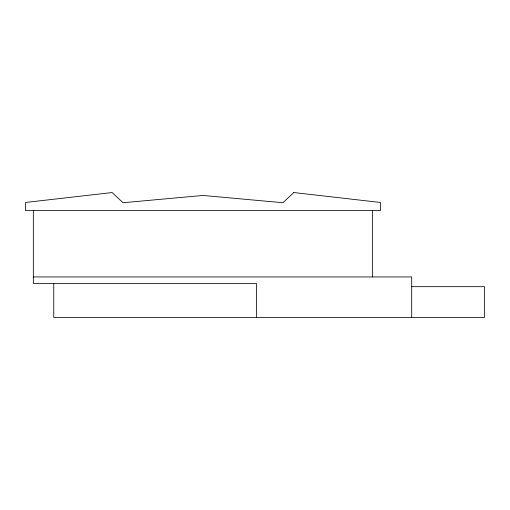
<?xml version="1.0" encoding="UTF-8"?>
<svg xmlns="http://www.w3.org/2000/svg" width="510" height="510" viewBox="0 0 510 510"><rect width="100%" height="100%" fill="white"/><g stroke="black" fill="none" stroke-linecap="round" stroke-linejoin="round"><path stroke-width="0.76" d="M33.335 276.949L411.697 276.949L411.697 317.449M411.697 286.671L484.5 286.671L484.5 317.449L53.754 317.449L53.754 283.433M372.619 210.528L372.619 276.949M256.377 317.449L256.377 283.433L33.335 283.433L33.335 210.528M293.805 192.55L282.891 202.731L202.98 195.445L123.063 202.731L112.149 192.55L25.5 202.464L25.5 210.528L380.454 210.528L380.454 202.464L293.805 192.55"/></g></svg>
